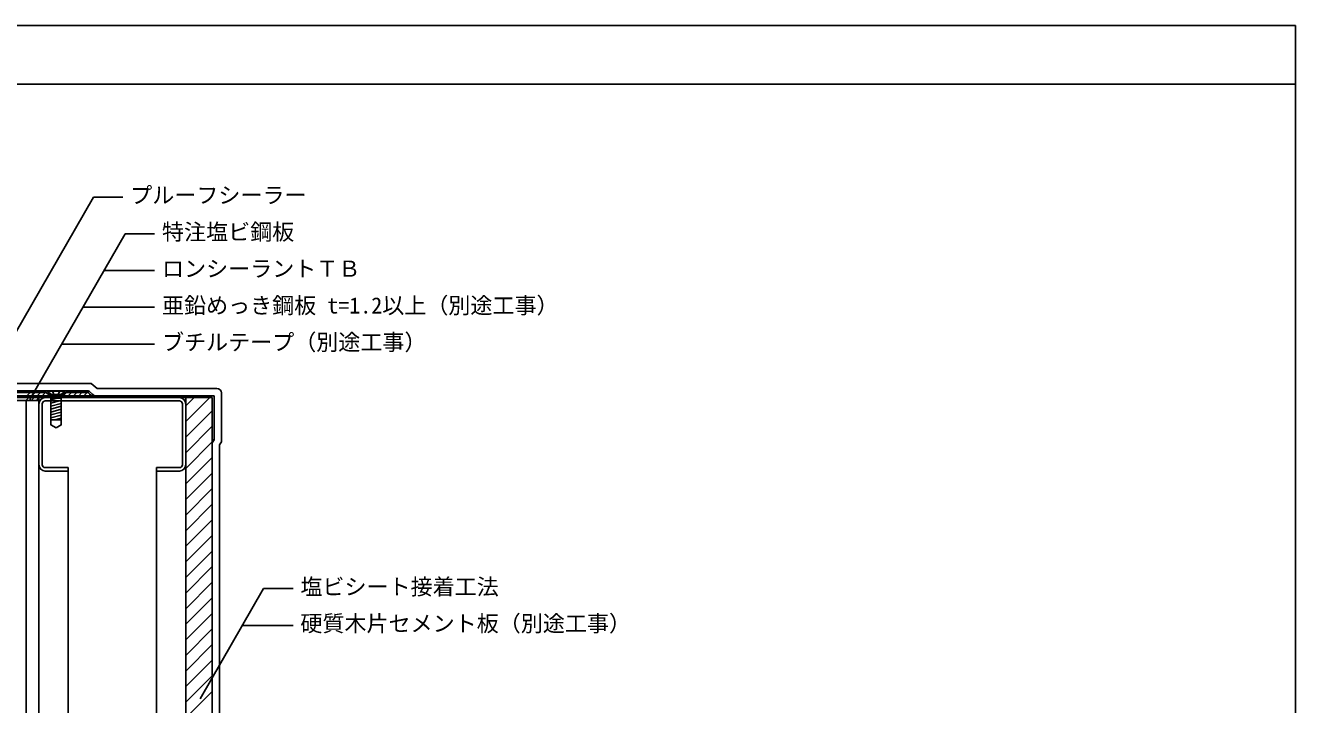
# Model space of a CAD drawing. Units: millimetres, scale not verified. Extents: x -665 to 665, y -465 to 450.
# Drawn here: x -200 to 665, y -12 to 450 of the extents above; entities that cross this region are included whole.
import ezdxf
from ezdxf.enums import TextEntityAlignment as Align

# ---------------------------------------------------------------- set-up
doc = ezdxf.new("R2010")
doc.units = ezdxf.units.MM
doc.header["$LTSCALE"] = 5
doc.linetypes.add('DASHED3', pattern=[4, 3, -1])
for name, color, linetype in [('0-2_線色２（白）', 7, 'Continuous'), ('0-4_線色４（黄）', 2, 'Continuous'), ('0-5_金属', 7, 'Continuous'), ('0-6_鋼板・アングル', 2, 'Continuous'), ('0-7_ビス', 4, 'Continuous'), ('0-A_文字', 7, 'Continuous'), ('0-D_断熱・ハッチ', 4, 'Continuous'), ('F-0', 134, 'Continuous')]:
    doc.layers.add(name, color=color, linetype=linetype)
doc.styles.add('ＭＳ ゴシック', font='')
doc.styles.get('ＭＳ ゴシック').set_extended_font_data('MS Gothic')

msp = doc.modelspace()

# ---------------------------------------------------------------- linework, layer by layer
at = {"layer": '0-2_線色２（白）'}
for p, q in [((-153.736, 198.931), (-152.721, 198.067)), ((-225.465, 194.867), (-190.465, 194.867)), ((-190.465, -368.433), (-190.465, 196.867)), ((-90.465, -107.433), (-90.465, 196.867)), ((-90.465, 196.867), (-72.465, 196.867)), ((-72.465, -201.933), (-72.465, 196.867)), ((-71.265, 168.067), (-72.465, 165.988))]:
    msp.add_line(p, q, dxfattribs=at)
at = {"layer": '0-4_線色４（黄）'}
for p, q in [((-154.931, 206.518), (-222.988, 206.518)), ((-154.931, 206.518), (-150.88, 203.067)), ((-69.265, 203.067), (-150.88, 203.067)), ((-66.265, 200.067), (-66.265, 166.727)), ((-66.265, 166.727), (-67.465, 164.648)), ((-67.465, -146.682), (-67.465, 164.648))]:
    msp.add_line(p, q, dxfattribs=at)
msp.add_arc((-69.265, 200.067), 3, 0, 90, dxfattribs=at)
at = {"layer": '0-5_金属'}
for p, q in [((-190.465, 151.167), (-190.465, 192.567)), ((-188.165, 192.567), (-188.165, 151.167)), ((-186.165, 196.867), (-94.765, 196.867)), ((-94.765, 194.567), (-186.165, 194.567)), ((-92.765, 151.167), (-92.765, 192.567)), ((-90.465, 151.167), (-90.465, 192.567)), ((-190.465, 151.167), (-190.465, -107.433)), ((-186.165, 149.167), (-170.465, 149.167)), ((-170.465, 149.167), (-170.465, 146.867)), ((-94.765, 149.167), (-110.465, 149.167)), ((-110.465, 149.167), (-110.465, 146.867)), ((-90.465, 151.167), (-90.465, -107.433)), ((-186.165, 146.867), (-170.465, 146.867)), ((-170.465, 146.867), (-170.465, -103.133)), ((-94.765, 146.867), (-110.465, 146.867)), ((-110.465, 146.867), (-110.465, -103.133))]:
    msp.add_line(p, q, dxfattribs=at)
for centre, radius, start, end in [((-186.165, 192.567), 4.3, 90, 180), ((-186.165, 192.567), 2, 90, 180), ((-94.765, 192.567), 4.3, 0, 90), ((-94.765, 192.567), 2, 0, 90), ((-186.165, 151.167), 4.3, 180, 270), ((-186.165, 151.167), 2, 180, 270), ((-94.765, 151.167), 4.3, 270, 0), ((-94.765, 151.167), 2, 270, 0)]:
    msp.add_arc(centre, radius, start, end, dxfattribs=at)
at = {"layer": '0-6_鋼板・アングル'}
for p, q in [((-233.736, 201.518), (-186.052, 201.518)), ((-232.536, 200.318), (-186.052, 200.318)), ((-185.32, 200.069), (-182.717, 198.067)), ((-184.589, 201.02), (-181.986, 199.018)), ((-181.986, 199.018), (-182.717, 198.067)), ((-172.883, 201.02), (-175.486, 199.018)), ((-175.486, 199.018), (-174.754, 198.067)), ((-172.151, 200.069), (-174.754, 198.067)), ((-171.42, 201.518), (-157.766, 201.518)), ((-171.42, 200.318), (-157.766, 200.318)), ((-156.794, 199.96), (-154.514, 198.018)), ((-71.265, 198.067), (-225.465, 198.067)), ((-72.465, 196.867), (-225.465, 196.867)), ((-72.465, 196.867), (-72.465, 168.067)), ((-71.265, 198.067), (-71.265, 168.067)), ((-71.265, 168.067), (-72.465, 168.067))]:
    msp.add_line(p, q, dxfattribs=at)
at = {"layer": '0-6_鋼板・アングル', "color": 4}
for p, q in [((-171.42, 201.518), (-186.052, 201.518)), ((-181.986, 199.018), (-175.486, 199.018)), ((-182.717, 198.067), (-174.754, 198.067))]:
    msp.add_line(p, q, dxfattribs=at)
at = {"layer": '0-6_鋼板・アングル'}
msp.add_lwpolyline([(-156.015, 200.873), (-153.736, 198.931), (-154.514, 198.018)], dxfattribs=at)
for centre, radius, start, end in [((-186.052, 199.118), 2.4, 52.43141, 90), ((-186.052, 199.118), 1.2, 52.43141, 90), ((-171.42, 199.118), 2.4, 90, 127.56859), ((-171.42, 199.118), 1.2, 90, 127.56859), ((-157.766, 198.818), 2.7, 49.57392, 90), ((-157.766, 198.818), 1.5, 49.57392, 90)]:
    msp.add_arc(centre, radius, start, end, dxfattribs=at)
at = {"layer": '0-7_ビス', "color": 7}
for p, q in [((-184.736, 201.133), (-184.736, 201.518)), ((-172.736, 201.518), (-184.736, 201.518)), ((-172.736, 201.133), (-184.736, 201.133)), ((-182.822, 199.219), (-184.736, 201.133)), ((-174.65, 199.219), (-172.736, 201.133)), ((-172.736, 201.133), (-172.736, 201.518)), ((-175.236, 197.518), (-182.236, 197.518)), ((-175.236, 196.518), (-182.236, 196.518)), ((-175.236, 181.678), (-182.236, 181.678))]:
    msp.add_line(p, q, dxfattribs=at)
at = {"layer": '0-7_ビス', "color": 7, "linetype": 'DASHED3'}
for p, q in [((-180.203, 198.968), (-181.286, 201.518)), ((-177.268, 198.968), (-176.186, 201.518))]:
    msp.add_line(p, q, dxfattribs=at)
at = {"layer": '0-7_ビス'}
for p, q in [((-182.236, 195.318), (-177.758, 196.518)), ((-182.236, 193.012), (-175.236, 194.887)), ((-182.236, 191.012), (-175.236, 192.887)), ((-182.236, 189.012), (-175.236, 190.887)), ((-182.236, 187.012), (-175.236, 188.887)), ((-182.236, 185.012), (-175.236, 186.887)), ((-182.236, 183.012), (-175.236, 184.887)), ((-179.75, 181.678), (-175.236, 182.887))]:
    msp.add_line(p, q, dxfattribs=at)
at = {"layer": '0-7_ビス', "color": 7}
for points in [[(-182.236, 197.805), (-182.236, 178.199), (-178.736, 176.178)], [(-175.236, 197.805), (-175.236, 178.199), (-178.736, 176.178)]]:
    msp.add_lwpolyline(points, dxfattribs=at)
for centre, start, end in [((-184.236, 197.805), 0, 45), ((-173.236, 197.805), 135, 180)]:
    msp.add_arc(centre, 2, start, end, dxfattribs=at)
at = {"layer": '0-7_ビス', "color": 7, "linetype": 'DASHED3'}
msp.add_arc((-178.736, 200.079), 1.84, 217.11751, 322.88248, dxfattribs=at)
at = {"layer": '0-A_文字'}
for p, q in [((-225.343, 208.469), (-153.315, 333.225)), ((-153.315, 333.225), (-133.315, 333.225)), ((-196.693, 195.594), (-131.665, 308.225)), ((-131.665, 308.225), (-111.665, 308.225)), ((-146.099, 283.225), (-111.665, 283.225)), ((-160.533, 258.225), (-111.665, 258.225)), ((-174.967, 233.225), (-111.665, 233.225)), ((-80.755, -8.114), (-37.465, 66.867)), ((-37.465, 66.867), (-17.465, 66.867)), ((-51.898, 41.867), (-17.465, 41.867))]:
    msp.add_line(p, q, dxfattribs=at)
at = {"layer": '0-D_断熱・ハッチ'}
for p, q in [((-198.741, 198.067), (-196.49, 200.318)), ((-195.206, 198.067), (-192.955, 200.318)), ((-191.67, 198.067), (-189.419, 200.318)), ((-188.135, 198.067), (-185.884, 200.318)), ((-184.599, 198.067), (-183.781, 198.885)), ((-173.993, 198.067), (-171.741, 200.318)), ((-170.457, 198.067), (-168.206, 200.318)), ((-166.922, 198.067), (-164.67, 200.318)), ((-163.386, 198.067), (-161.135, 200.318)), ((-159.85, 198.067), (-157.599, 200.318)), ((-199.279, 194.867), (-197.279, 196.867)), ((-199.215, 194.867), (-199.215, -368.433)), ((-195.744, 194.867), (-193.744, 196.867)), ((-192.208, 194.867), (-190.465, 196.61)), ((-156.315, 198.067), (-155.513, 198.869)), ((-90.465, 180.514), (-74.113, 196.867)), ((-90.465, 191.121), (-84.719, 196.867)), ((-90.465, 169.908), (-72.465, 187.908)), ((-90.465, 159.301), (-72.465, 177.301)), ((-90.465, 148.695), (-72.465, 166.695)), ((-90.465, 138.088), (-72.465, 156.088)), ((-90.465, 127.481), (-72.465, 145.481)), ((-90.465, 116.875), (-72.465, 134.875)), ((-90.465, 106.268), (-72.465, 124.268)), ((-90.465, 95.662), (-72.465, 113.662)), ((-90.465, 85.055), (-72.465, 103.055)), ((-90.465, 74.448), (-72.465, 92.448)), ((-90.465, 63.842), (-72.465, 81.842)), ((-90.465, 53.235), (-72.465, 71.235)), ((-90.465, 42.629), (-72.465, 60.629)), ((-90.465, 32.022), (-72.465, 50.022)), ((-90.465, 21.415), (-72.465, 39.415)), ((-90.465, 10.809), (-72.465, 28.809)), ((-90.465, 0.202), (-72.465, 18.202)), ((-90.465, -10.404), (-72.465, 7.596)), ((-90.465, -21.011), (-72.465, -3.011))]:
    msp.add_line(p, q, dxfattribs=at)
at = {"layer": 'F-0'}
for q in [(-665, 450), (665, -465)]:
    msp.add_line((665, 450), q, dxfattribs=at)
at = {"layer": 'F-0', "color": 6}
msp.add_line((665, 410), (-665, 410), dxfattribs=at)

# ---------------------------------------------------------------- texts
at = {"layer": '0-A_文字', "style": 'ＭＳ ゴシック'}
for s, p in [('プルーフシーラー', (-128.315, 325.725)), ('特注塩ビ鋼板', (-106.665, 300.725)), ('ロンシーラントＴＢ', (-106.665, 275.725)), ('亜鉛めっき鋼板 t=1.2以上（別途工事）', (-106.665, 250.725)), ('ブチルテープ（別途工事）', (-106.665, 225.725)), ('塩ビシート接着工法', (-12.465, 59.367)), ('硬質木片セメント板（別途工事）', (-12.465, 34.367))]:
    msp.add_text(s, height=11, dxfattribs=at).set_placement(p, align=Align.BOTTOM_LEFT)

doc.saveas('drawing.dxf')
